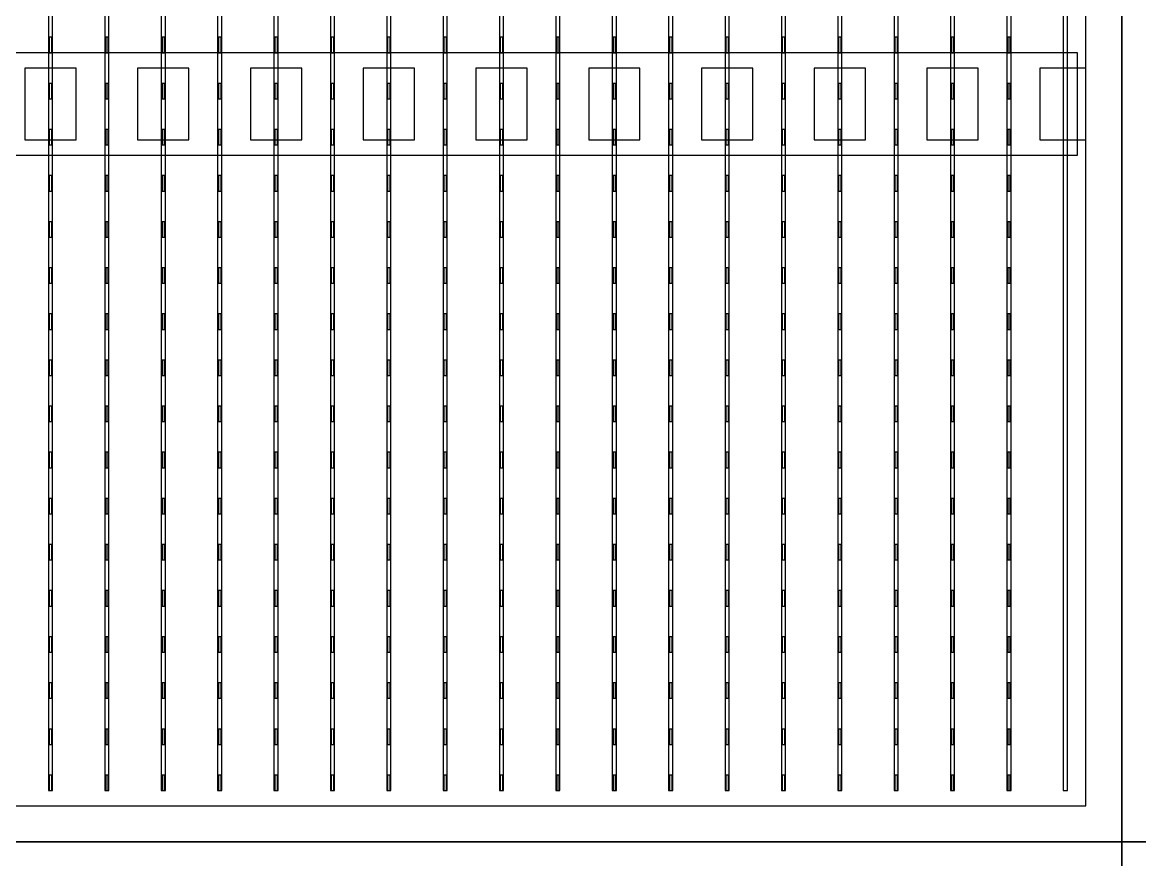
# Model space of a CAD drawing. Header units: millimetres. Extents: x -18 to 142, y -7 to 153.
# Drawn here: x 93.25 to 104.14, y 124.72 to 132.9 of the extents above; entities that cross this region are included whole.
import ezdxf

# ---------------------------------------------------------------- set-up
doc = ezdxf.new("R2010")
doc.units = ezdxf.units.MM
for name, color, linetype in [('BUSBARS', 3, 'Continuous'), ('CELLS', 5, 'Continuous'), ('CONTACT_PADS', 2, 'Continuous'), ('DICING', 4, 'Continuous'), ('FINGERS', 1, 'Continuous'), ('INSULATION', 2, 'Continuous')]:
    doc.layers.add(name, color=color, linetype=linetype)

msp = doc.modelspace()

# ---------------------------------------------------------------- linework, layer by layer
at = {"layer": 'BUSBARS'}
msp.add_lwpolyline([(103.54, 131.6), (103.54, 132.6), (83.5, 132.6), (83.5, 131.6), (103.54, 131.6)], close=True, dxfattribs=at)
at = {"layer": 'CELLS'}
for points in [[(103.97, 124.9), (103.97, 145.8), (83.07, 145.8), (83.07, 124.9), (103.97, 124.9)], [(124.87, 124.9), (124.87, 145.8), (103.97, 145.8), (103.97, 124.9), (124.87, 124.9)], [(103.97, 104), (103.97, 124.9), (83.07, 124.9), (83.07, 104), (103.97, 104)], [(124.87, 104), (124.87, 124.9), (103.97, 124.9), (103.97, 104), (124.87, 104)]]:
    msp.add_lwpolyline(points, close=True, dxfattribs=at)
at = {"layer": 'CONTACT_PADS'}
for points in [[(93.533, 132.6), (93.533, 132.75), (93.508, 132.75), (93.508, 132.6), (93.533, 132.6)], [(94.083, 132.6), (94.083, 132.75), (94.058, 132.75), (94.058, 132.6), (94.083, 132.6)], [(94.633, 132.6), (94.633, 132.75), (94.608, 132.75), (94.608, 132.6), (94.633, 132.6)], [(95.183, 132.6), (95.183, 132.75), (95.158, 132.75), (95.158, 132.6), (95.183, 132.6)], [(95.733, 132.6), (95.733, 132.75), (95.708, 132.75), (95.708, 132.6), (95.733, 132.6)], [(96.283, 132.6), (96.283, 132.75), (96.258, 132.75), (96.258, 132.6), (96.283, 132.6)], [(96.833, 132.6), (96.833, 132.75), (96.808, 132.75), (96.808, 132.6), (96.833, 132.6)], [(97.383, 132.6), (97.383, 132.75), (97.358, 132.75), (97.358, 132.6), (97.383, 132.6)], [(97.933, 132.6), (97.933, 132.75), (97.908, 132.75), (97.908, 132.6), (97.933, 132.6)], [(98.483, 132.6), (98.483, 132.75), (98.458, 132.75), (98.458, 132.6), (98.483, 132.6)], [(99.033, 132.6), (99.033, 132.75), (99.008, 132.75), (99.008, 132.6), (99.033, 132.6)], [(99.583, 132.6), (99.583, 132.75), (99.558, 132.75), (99.558, 132.6), (99.583, 132.6)], [(100.133, 132.6), (100.133, 132.75), (100.108, 132.75), (100.108, 132.6), (100.133, 132.6)], [(100.683, 132.6), (100.683, 132.75), (100.658, 132.75), (100.658, 132.6), (100.683, 132.6)], [(101.233, 132.6), (101.233, 132.75), (101.208, 132.75), (101.208, 132.6), (101.233, 132.6)], [(101.783, 132.6), (101.783, 132.75), (101.758, 132.75), (101.758, 132.6), (101.783, 132.6)], [(102.333, 132.6), (102.333, 132.75), (102.308, 132.75), (102.308, 132.6), (102.333, 132.6)], [(102.883, 132.6), (102.883, 132.75), (102.858, 132.75), (102.858, 132.6), (102.883, 132.6)], [(93.533, 132.15), (93.533, 132.3), (93.508, 132.3), (93.508, 132.15), (93.533, 132.15)], [(94.083, 132.15), (94.083, 132.3), (94.058, 132.3), (94.058, 132.15), (94.083, 132.15)], [(94.633, 132.15), (94.633, 132.3), (94.608, 132.3), (94.608, 132.15), (94.633, 132.15)], [(95.183, 132.15), (95.183, 132.3), (95.158, 132.3), (95.158, 132.15), (95.183, 132.15)], [(95.733, 132.15), (95.733, 132.3), (95.708, 132.3), (95.708, 132.15), (95.733, 132.15)], [(96.283, 132.15), (96.283, 132.3), (96.258, 132.3), (96.258, 132.15), (96.283, 132.15)], [(96.833, 132.15), (96.833, 132.3), (96.808, 132.3), (96.808, 132.15), (96.833, 132.15)], [(97.383, 132.15), (97.383, 132.3), (97.358, 132.3), (97.358, 132.15), (97.383, 132.15)], [(97.933, 132.15), (97.933, 132.3), (97.908, 132.3), (97.908, 132.15), (97.933, 132.15)], [(98.483, 132.15), (98.483, 132.3), (98.458, 132.3), (98.458, 132.15), (98.483, 132.15)], [(99.033, 132.15), (99.033, 132.3), (99.008, 132.3), (99.008, 132.15), (99.033, 132.15)], [(99.583, 132.15), (99.583, 132.3), (99.558, 132.3), (99.558, 132.15), (99.583, 132.15)], [(100.133, 132.15), (100.133, 132.3), (100.108, 132.3), (100.108, 132.15), (100.133, 132.15)], [(100.683, 132.15), (100.683, 132.3), (100.658, 132.3), (100.658, 132.15), (100.683, 132.15)], [(101.233, 132.15), (101.233, 132.3), (101.208, 132.3), (101.208, 132.15), (101.233, 132.15)], [(101.783, 132.15), (101.783, 132.3), (101.758, 132.3), (101.758, 132.15), (101.783, 132.15)], [(102.333, 132.15), (102.333, 132.3), (102.308, 132.3), (102.308, 132.15), (102.333, 132.15)], [(102.883, 132.15), (102.883, 132.3), (102.858, 132.3), (102.858, 132.15), (102.883, 132.15)], [(93.533, 131.7), (93.533, 131.85), (93.508, 131.85), (93.508, 131.7), (93.533, 131.7)], [(94.083, 131.7), (94.083, 131.85), (94.058, 131.85), (94.058, 131.7), (94.083, 131.7)], [(94.633, 131.7), (94.633, 131.85), (94.608, 131.85), (94.608, 131.7), (94.633, 131.7)], [(95.183, 131.7), (95.183, 131.85), (95.158, 131.85), (95.158, 131.7), (95.183, 131.7)], [(95.733, 131.7), (95.733, 131.85), (95.708, 131.85), (95.708, 131.7), (95.733, 131.7)], [(96.283, 131.7), (96.283, 131.85), (96.258, 131.85), (96.258, 131.7), (96.283, 131.7)], [(96.833, 131.7), (96.833, 131.85), (96.808, 131.85), (96.808, 131.7), (96.833, 131.7)], [(97.383, 131.7), (97.383, 131.85), (97.358, 131.85), (97.358, 131.7), (97.383, 131.7)], [(97.933, 131.7), (97.933, 131.85), (97.908, 131.85), (97.908, 131.7), (97.933, 131.7)], [(98.483, 131.7), (98.483, 131.85), (98.458, 131.85), (98.458, 131.7), (98.483, 131.7)], [(99.033, 131.7), (99.033, 131.85), (99.008, 131.85), (99.008, 131.7), (99.033, 131.7)], [(99.583, 131.7), (99.583, 131.85), (99.558, 131.85), (99.558, 131.7), (99.583, 131.7)], [(100.133, 131.7), (100.133, 131.85), (100.108, 131.85), (100.108, 131.7), (100.133, 131.7)], [(100.683, 131.7), (100.683, 131.85), (100.658, 131.85), (100.658, 131.7), (100.683, 131.7)], [(101.233, 131.7), (101.233, 131.85), (101.208, 131.85), (101.208, 131.7), (101.233, 131.7)], [(101.783, 131.7), (101.783, 131.85), (101.758, 131.85), (101.758, 131.7), (101.783, 131.7)], [(102.333, 131.7), (102.333, 131.85), (102.308, 131.85), (102.308, 131.7), (102.333, 131.7)], [(102.883, 131.7), (102.883, 131.85), (102.858, 131.85), (102.858, 131.7), (102.883, 131.7)], [(93.533, 131.25), (93.533, 131.4), (93.508, 131.4), (93.508, 131.25), (93.533, 131.25)], [(94.083, 131.25), (94.083, 131.4), (94.058, 131.4), (94.058, 131.25), (94.083, 131.25)], [(94.633, 131.25), (94.633, 131.4), (94.608, 131.4), (94.608, 131.25), (94.633, 131.25)], [(95.183, 131.25), (95.183, 131.4), (95.158, 131.4), (95.158, 131.25), (95.183, 131.25)], [(95.733, 131.25), (95.733, 131.4), (95.708, 131.4), (95.708, 131.25), (95.733, 131.25)], [(96.283, 131.25), (96.283, 131.4), (96.258, 131.4), (96.258, 131.25), (96.283, 131.25)], [(96.833, 131.25), (96.833, 131.4), (96.808, 131.4), (96.808, 131.25), (96.833, 131.25)], [(97.383, 131.25), (97.383, 131.4), (97.358, 131.4), (97.358, 131.25), (97.383, 131.25)], [(97.933, 131.25), (97.933, 131.4), (97.908, 131.4), (97.908, 131.25), (97.933, 131.25)], [(98.483, 131.25), (98.483, 131.4), (98.458, 131.4), (98.458, 131.25), (98.483, 131.25)], [(99.033, 131.25), (99.033, 131.4), (99.008, 131.4), (99.008, 131.25), (99.033, 131.25)], [(99.583, 131.25), (99.583, 131.4), (99.558, 131.4), (99.558, 131.25), (99.583, 131.25)], [(100.133, 131.25), (100.133, 131.4), (100.108, 131.4), (100.108, 131.25), (100.133, 131.25)], [(100.683, 131.25), (100.683, 131.4), (100.658, 131.4), (100.658, 131.25), (100.683, 131.25)], [(101.233, 131.25), (101.233, 131.4), (101.208, 131.4), (101.208, 131.25), (101.233, 131.25)], [(101.783, 131.25), (101.783, 131.4), (101.758, 131.4), (101.758, 131.25), (101.783, 131.25)], [(102.333, 131.25), (102.333, 131.4), (102.308, 131.4), (102.308, 131.25), (102.333, 131.25)], [(102.883, 131.25), (102.883, 131.4), (102.858, 131.4), (102.858, 131.25), (102.883, 131.25)], [(93.533, 130.8), (93.533, 130.95), (93.508, 130.95), (93.508, 130.8), (93.533, 130.8)], [(94.083, 130.8), (94.083, 130.95), (94.058, 130.95), (94.058, 130.8), (94.083, 130.8)], [(94.633, 130.8), (94.633, 130.95), (94.608, 130.95), (94.608, 130.8), (94.633, 130.8)], [(95.183, 130.8), (95.183, 130.95), (95.158, 130.95), (95.158, 130.8), (95.183, 130.8)], [(95.733, 130.8), (95.733, 130.95), (95.708, 130.95), (95.708, 130.8), (95.733, 130.8)], [(96.283, 130.8), (96.283, 130.95), (96.258, 130.95), (96.258, 130.8), (96.283, 130.8)], [(96.833, 130.8), (96.833, 130.95), (96.808, 130.95), (96.808, 130.8), (96.833, 130.8)], [(97.383, 130.8), (97.383, 130.95), (97.358, 130.95), (97.358, 130.8), (97.383, 130.8)], [(97.933, 130.8), (97.933, 130.95), (97.908, 130.95), (97.908, 130.8), (97.933, 130.8)], [(98.483, 130.8), (98.483, 130.95), (98.458, 130.95), (98.458, 130.8), (98.483, 130.8)], [(99.033, 130.8), (99.033, 130.95), (99.008, 130.95), (99.008, 130.8), (99.033, 130.8)], [(99.583, 130.8), (99.583, 130.95), (99.558, 130.95), (99.558, 130.8), (99.583, 130.8)], [(100.133, 130.8), (100.133, 130.95), (100.108, 130.95), (100.108, 130.8), (100.133, 130.8)], [(100.683, 130.8), (100.683, 130.95), (100.658, 130.95), (100.658, 130.8), (100.683, 130.8)], [(101.233, 130.8), (101.233, 130.95), (101.208, 130.95), (101.208, 130.8), (101.233, 130.8)], [(101.783, 130.8), (101.783, 130.95), (101.758, 130.95), (101.758, 130.8), (101.783, 130.8)], [(102.333, 130.8), (102.333, 130.95), (102.308, 130.95), (102.308, 130.8), (102.333, 130.8)], [(102.883, 130.8), (102.883, 130.95), (102.858, 130.95), (102.858, 130.8), (102.883, 130.8)], [(93.533, 130.35), (93.533, 130.5), (93.508, 130.5), (93.508, 130.35), (93.533, 130.35)], [(94.083, 130.35), (94.083, 130.5), (94.058, 130.5), (94.058, 130.35), (94.083, 130.35)], [(94.633, 130.35), (94.633, 130.5), (94.608, 130.5), (94.608, 130.35), (94.633, 130.35)], [(95.183, 130.35), (95.183, 130.5), (95.158, 130.5), (95.158, 130.35), (95.183, 130.35)], [(95.733, 130.35), (95.733, 130.5), (95.708, 130.5), (95.708, 130.35), (95.733, 130.35)], [(96.283, 130.35), (96.283, 130.5), (96.258, 130.5), (96.258, 130.35), (96.283, 130.35)], [(96.833, 130.35), (96.833, 130.5), (96.808, 130.5), (96.808, 130.35), (96.833, 130.35)], [(97.383, 130.35), (97.383, 130.5), (97.358, 130.5), (97.358, 130.35), (97.383, 130.35)], [(97.933, 130.35), (97.933, 130.5), (97.908, 130.5), (97.908, 130.35), (97.933, 130.35)], [(98.483, 130.35), (98.483, 130.5), (98.458, 130.5), (98.458, 130.35), (98.483, 130.35)], [(99.033, 130.35), (99.033, 130.5), (99.008, 130.5), (99.008, 130.35), (99.033, 130.35)], [(99.583, 130.35), (99.583, 130.5), (99.558, 130.5), (99.558, 130.35), (99.583, 130.35)], [(100.133, 130.35), (100.133, 130.5), (100.108, 130.5), (100.108, 130.35), (100.133, 130.35)], [(100.683, 130.35), (100.683, 130.5), (100.658, 130.5), (100.658, 130.35), (100.683, 130.35)], [(101.233, 130.35), (101.233, 130.5), (101.208, 130.5), (101.208, 130.35), (101.233, 130.35)], [(101.783, 130.35), (101.783, 130.5), (101.758, 130.5), (101.758, 130.35), (101.783, 130.35)], [(102.333, 130.35), (102.333, 130.5), (102.308, 130.5), (102.308, 130.35), (102.333, 130.35)], [(102.883, 130.35), (102.883, 130.5), (102.858, 130.5), (102.858, 130.35), (102.883, 130.35)], [(93.533, 129.9), (93.533, 130.05), (93.508, 130.05), (93.508, 129.9), (93.533, 129.9)], [(94.083, 129.9), (94.083, 130.05), (94.058, 130.05), (94.058, 129.9), (94.083, 129.9)], [(94.633, 129.9), (94.633, 130.05), (94.608, 130.05), (94.608, 129.9), (94.633, 129.9)], [(95.183, 129.9), (95.183, 130.05), (95.158, 130.05), (95.158, 129.9), (95.183, 129.9)], [(95.733, 129.9), (95.733, 130.05), (95.708, 130.05), (95.708, 129.9), (95.733, 129.9)], [(96.283, 129.9), (96.283, 130.05), (96.258, 130.05), (96.258, 129.9), (96.283, 129.9)], [(96.833, 129.9), (96.833, 130.05), (96.808, 130.05), (96.808, 129.9), (96.833, 129.9)], [(97.383, 129.9), (97.383, 130.05), (97.358, 130.05), (97.358, 129.9), (97.383, 129.9)], [(97.933, 129.9), (97.933, 130.05), (97.908, 130.05), (97.908, 129.9), (97.933, 129.9)], [(98.483, 129.9), (98.483, 130.05), (98.458, 130.05), (98.458, 129.9), (98.483, 129.9)], [(99.033, 129.9), (99.033, 130.05), (99.008, 130.05), (99.008, 129.9), (99.033, 129.9)], [(99.583, 129.9), (99.583, 130.05), (99.558, 130.05), (99.558, 129.9), (99.583, 129.9)], [(100.133, 129.9), (100.133, 130.05), (100.108, 130.05), (100.108, 129.9), (100.133, 129.9)], [(100.683, 129.9), (100.683, 130.05), (100.658, 130.05), (100.658, 129.9), (100.683, 129.9)], [(101.233, 129.9), (101.233, 130.05), (101.208, 130.05), (101.208, 129.9), (101.233, 129.9)], [(101.783, 129.9), (101.783, 130.05), (101.758, 130.05), (101.758, 129.9), (101.783, 129.9)], [(102.333, 129.9), (102.333, 130.05), (102.308, 130.05), (102.308, 129.9), (102.333, 129.9)], [(102.883, 129.9), (102.883, 130.05), (102.858, 130.05), (102.858, 129.9), (102.883, 129.9)], [(93.533, 129.45), (93.533, 129.6), (93.508, 129.6), (93.508, 129.45), (93.533, 129.45)], [(94.083, 129.45), (94.083, 129.6), (94.058, 129.6), (94.058, 129.45), (94.083, 129.45)], [(94.633, 129.45), (94.633, 129.6), (94.608, 129.6), (94.608, 129.45), (94.633, 129.45)], [(95.183, 129.45), (95.183, 129.6), (95.158, 129.6), (95.158, 129.45), (95.183, 129.45)], [(95.733, 129.45), (95.733, 129.6), (95.708, 129.6), (95.708, 129.45), (95.733, 129.45)], [(96.283, 129.45), (96.283, 129.6), (96.258, 129.6), (96.258, 129.45), (96.283, 129.45)], [(96.833, 129.45), (96.833, 129.6), (96.808, 129.6), (96.808, 129.45), (96.833, 129.45)], [(97.383, 129.45), (97.383, 129.6), (97.358, 129.6), (97.358, 129.45), (97.383, 129.45)], [(97.933, 129.45), (97.933, 129.6), (97.908, 129.6), (97.908, 129.45), (97.933, 129.45)], [(98.483, 129.45), (98.483, 129.6), (98.458, 129.6), (98.458, 129.45), (98.483, 129.45)], [(99.033, 129.45), (99.033, 129.6), (99.008, 129.6), (99.008, 129.45), (99.033, 129.45)], [(99.583, 129.45), (99.583, 129.6), (99.558, 129.6), (99.558, 129.45), (99.583, 129.45)], [(100.133, 129.45), (100.133, 129.6), (100.108, 129.6), (100.108, 129.45), (100.133, 129.45)], [(100.683, 129.45), (100.683, 129.6), (100.658, 129.6), (100.658, 129.45), (100.683, 129.45)], [(101.233, 129.45), (101.233, 129.6), (101.208, 129.6), (101.208, 129.45), (101.233, 129.45)], [(101.783, 129.45), (101.783, 129.6), (101.758, 129.6), (101.758, 129.45), (101.783, 129.45)], [(102.333, 129.45), (102.333, 129.6), (102.308, 129.6), (102.308, 129.45), (102.333, 129.45)], [(102.883, 129.45), (102.883, 129.6), (102.858, 129.6), (102.858, 129.45), (102.883, 129.45)], [(93.533, 129), (93.533, 129.15), (93.508, 129.15), (93.508, 129), (93.533, 129)], [(94.083, 129), (94.083, 129.15), (94.058, 129.15), (94.058, 129), (94.083, 129)], [(94.633, 129), (94.633, 129.15), (94.608, 129.15), (94.608, 129), (94.633, 129)], [(95.183, 129), (95.183, 129.15), (95.158, 129.15), (95.158, 129), (95.183, 129)], [(95.733, 129), (95.733, 129.15), (95.708, 129.15), (95.708, 129), (95.733, 129)], [(96.283, 129), (96.283, 129.15), (96.258, 129.15), (96.258, 129), (96.283, 129)], [(96.833, 129), (96.833, 129.15), (96.808, 129.15), (96.808, 129), (96.833, 129)], [(97.383, 129), (97.383, 129.15), (97.358, 129.15), (97.358, 129), (97.383, 129)], [(97.933, 129), (97.933, 129.15), (97.908, 129.15), (97.908, 129), (97.933, 129)], [(98.483, 129), (98.483, 129.15), (98.458, 129.15), (98.458, 129), (98.483, 129)], [(99.033, 129), (99.033, 129.15), (99.008, 129.15), (99.008, 129), (99.033, 129)], [(99.583, 129), (99.583, 129.15), (99.558, 129.15), (99.558, 129), (99.583, 129)], [(100.133, 129), (100.133, 129.15), (100.108, 129.15), (100.108, 129), (100.133, 129)], [(100.683, 129), (100.683, 129.15), (100.658, 129.15), (100.658, 129), (100.683, 129)], [(101.233, 129), (101.233, 129.15), (101.208, 129.15), (101.208, 129), (101.233, 129)], [(101.783, 129), (101.783, 129.15), (101.758, 129.15), (101.758, 129), (101.783, 129)], [(102.333, 129), (102.333, 129.15), (102.308, 129.15), (102.308, 129), (102.333, 129)], [(102.883, 129), (102.883, 129.15), (102.858, 129.15), (102.858, 129), (102.883, 129)], [(93.533, 128.55), (93.533, 128.7), (93.508, 128.7), (93.508, 128.55), (93.533, 128.55)], [(94.083, 128.55), (94.083, 128.7), (94.058, 128.7), (94.058, 128.55), (94.083, 128.55)], [(94.633, 128.55), (94.633, 128.7), (94.608, 128.7), (94.608, 128.55), (94.633, 128.55)], [(95.183, 128.55), (95.183, 128.7), (95.158, 128.7), (95.158, 128.55), (95.183, 128.55)], [(95.733, 128.55), (95.733, 128.7), (95.708, 128.7), (95.708, 128.55), (95.733, 128.55)], [(96.283, 128.55), (96.283, 128.7), (96.258, 128.7), (96.258, 128.55), (96.283, 128.55)], [(96.833, 128.55), (96.833, 128.7), (96.808, 128.7), (96.808, 128.55), (96.833, 128.55)], [(97.383, 128.55), (97.383, 128.7), (97.358, 128.7), (97.358, 128.55), (97.383, 128.55)], [(97.933, 128.55), (97.933, 128.7), (97.908, 128.7), (97.908, 128.55), (97.933, 128.55)], [(98.483, 128.55), (98.483, 128.7), (98.458, 128.7), (98.458, 128.55), (98.483, 128.55)], [(99.033, 128.55), (99.033, 128.7), (99.008, 128.7), (99.008, 128.55), (99.033, 128.55)], [(99.583, 128.55), (99.583, 128.7), (99.558, 128.7), (99.558, 128.55), (99.583, 128.55)], [(100.133, 128.55), (100.133, 128.7), (100.108, 128.7), (100.108, 128.55), (100.133, 128.55)], [(100.683, 128.55), (100.683, 128.7), (100.658, 128.7), (100.658, 128.55), (100.683, 128.55)], [(101.233, 128.55), (101.233, 128.7), (101.208, 128.7), (101.208, 128.55), (101.233, 128.55)], [(101.783, 128.55), (101.783, 128.7), (101.758, 128.7), (101.758, 128.55), (101.783, 128.55)], [(102.333, 128.55), (102.333, 128.7), (102.308, 128.7), (102.308, 128.55), (102.333, 128.55)], [(102.883, 128.55), (102.883, 128.7), (102.858, 128.7), (102.858, 128.55), (102.883, 128.55)], [(93.533, 128.1), (93.533, 128.25), (93.508, 128.25), (93.508, 128.1), (93.533, 128.1)], [(94.083, 128.1), (94.083, 128.25), (94.058, 128.25), (94.058, 128.1), (94.083, 128.1)], [(94.633, 128.1), (94.633, 128.25), (94.608, 128.25), (94.608, 128.1), (94.633, 128.1)], [(95.183, 128.1), (95.183, 128.25), (95.158, 128.25), (95.158, 128.1), (95.183, 128.1)], [(95.733, 128.1), (95.733, 128.25), (95.708, 128.25), (95.708, 128.1), (95.733, 128.1)], [(96.283, 128.1), (96.283, 128.25), (96.258, 128.25), (96.258, 128.1), (96.283, 128.1)], [(96.833, 128.1), (96.833, 128.25), (96.808, 128.25), (96.808, 128.1), (96.833, 128.1)], [(97.383, 128.1), (97.383, 128.25), (97.358, 128.25), (97.358, 128.1), (97.383, 128.1)], [(97.933, 128.1), (97.933, 128.25), (97.908, 128.25), (97.908, 128.1), (97.933, 128.1)], [(98.483, 128.1), (98.483, 128.25), (98.458, 128.25), (98.458, 128.1), (98.483, 128.1)], [(99.033, 128.1), (99.033, 128.25), (99.008, 128.25), (99.008, 128.1), (99.033, 128.1)], [(99.583, 128.1), (99.583, 128.25), (99.558, 128.25), (99.558, 128.1), (99.583, 128.1)], [(100.133, 128.1), (100.133, 128.25), (100.108, 128.25), (100.108, 128.1), (100.133, 128.1)], [(100.683, 128.1), (100.683, 128.25), (100.658, 128.25), (100.658, 128.1), (100.683, 128.1)], [(101.233, 128.1), (101.233, 128.25), (101.208, 128.25), (101.208, 128.1), (101.233, 128.1)], [(101.783, 128.1), (101.783, 128.25), (101.758, 128.25), (101.758, 128.1), (101.783, 128.1)], [(102.333, 128.1), (102.333, 128.25), (102.308, 128.25), (102.308, 128.1), (102.333, 128.1)], [(102.883, 128.1), (102.883, 128.25), (102.858, 128.25), (102.858, 128.1), (102.883, 128.1)], [(93.533, 127.65), (93.533, 127.8), (93.508, 127.8), (93.508, 127.65), (93.533, 127.65)], [(94.083, 127.65), (94.083, 127.8), (94.058, 127.8), (94.058, 127.65), (94.083, 127.65)], [(94.633, 127.65), (94.633, 127.8), (94.608, 127.8), (94.608, 127.65), (94.633, 127.65)], [(95.183, 127.65), (95.183, 127.8), (95.158, 127.8), (95.158, 127.65), (95.183, 127.65)], [(95.733, 127.65), (95.733, 127.8), (95.708, 127.8), (95.708, 127.65), (95.733, 127.65)], [(96.283, 127.65), (96.283, 127.8), (96.258, 127.8), (96.258, 127.65), (96.283, 127.65)], [(96.833, 127.65), (96.833, 127.8), (96.808, 127.8), (96.808, 127.65), (96.833, 127.65)], [(97.383, 127.65), (97.383, 127.8), (97.358, 127.8), (97.358, 127.65), (97.383, 127.65)], [(97.933, 127.65), (97.933, 127.8), (97.908, 127.8), (97.908, 127.65), (97.933, 127.65)], [(98.483, 127.65), (98.483, 127.8), (98.458, 127.8), (98.458, 127.65), (98.483, 127.65)], [(99.033, 127.65), (99.033, 127.8), (99.008, 127.8), (99.008, 127.65), (99.033, 127.65)], [(99.583, 127.65), (99.583, 127.8), (99.558, 127.8), (99.558, 127.65), (99.583, 127.65)], [(100.133, 127.65), (100.133, 127.8), (100.108, 127.8), (100.108, 127.65), (100.133, 127.65)], [(100.683, 127.65), (100.683, 127.8), (100.658, 127.8), (100.658, 127.65), (100.683, 127.65)], [(101.233, 127.65), (101.233, 127.8), (101.208, 127.8), (101.208, 127.65), (101.233, 127.65)], [(101.783, 127.65), (101.783, 127.8), (101.758, 127.8), (101.758, 127.65), (101.783, 127.65)], [(102.333, 127.65), (102.333, 127.8), (102.308, 127.8), (102.308, 127.65), (102.333, 127.65)], [(102.883, 127.65), (102.883, 127.8), (102.858, 127.8), (102.858, 127.65), (102.883, 127.65)], [(93.533, 127.2), (93.533, 127.35), (93.508, 127.35), (93.508, 127.2), (93.533, 127.2)], [(94.083, 127.2), (94.083, 127.35), (94.058, 127.35), (94.058, 127.2), (94.083, 127.2)], [(94.633, 127.2), (94.633, 127.35), (94.608, 127.35), (94.608, 127.2), (94.633, 127.2)], [(95.183, 127.2), (95.183, 127.35), (95.158, 127.35), (95.158, 127.2), (95.183, 127.2)], [(95.733, 127.2), (95.733, 127.35), (95.708, 127.35), (95.708, 127.2), (95.733, 127.2)], [(96.283, 127.2), (96.283, 127.35), (96.258, 127.35), (96.258, 127.2), (96.283, 127.2)], [(96.833, 127.2), (96.833, 127.35), (96.808, 127.35), (96.808, 127.2), (96.833, 127.2)], [(97.383, 127.2), (97.383, 127.35), (97.358, 127.35), (97.358, 127.2), (97.383, 127.2)], [(97.933, 127.2), (97.933, 127.35), (97.908, 127.35), (97.908, 127.2), (97.933, 127.2)], [(98.483, 127.2), (98.483, 127.35), (98.458, 127.35), (98.458, 127.2), (98.483, 127.2)], [(99.033, 127.2), (99.033, 127.35), (99.008, 127.35), (99.008, 127.2), (99.033, 127.2)], [(99.583, 127.2), (99.583, 127.35), (99.558, 127.35), (99.558, 127.2), (99.583, 127.2)], [(100.133, 127.2), (100.133, 127.35), (100.108, 127.35), (100.108, 127.2), (100.133, 127.2)], [(100.683, 127.2), (100.683, 127.35), (100.658, 127.35), (100.658, 127.2), (100.683, 127.2)], [(101.233, 127.2), (101.233, 127.35), (101.208, 127.35), (101.208, 127.2), (101.233, 127.2)], [(101.783, 127.2), (101.783, 127.35), (101.758, 127.35), (101.758, 127.2), (101.783, 127.2)], [(102.333, 127.2), (102.333, 127.35), (102.308, 127.35), (102.308, 127.2), (102.333, 127.2)], [(102.883, 127.2), (102.883, 127.35), (102.858, 127.35), (102.858, 127.2), (102.883, 127.2)], [(93.533, 126.75), (93.533, 126.9), (93.508, 126.9), (93.508, 126.75), (93.533, 126.75)], [(94.083, 126.75), (94.083, 126.9), (94.058, 126.9), (94.058, 126.75), (94.083, 126.75)], [(94.633, 126.75), (94.633, 126.9), (94.608, 126.9), (94.608, 126.75), (94.633, 126.75)], [(95.183, 126.75), (95.183, 126.9), (95.158, 126.9), (95.158, 126.75), (95.183, 126.75)], [(95.733, 126.75), (95.733, 126.9), (95.708, 126.9), (95.708, 126.75), (95.733, 126.75)], [(96.283, 126.75), (96.283, 126.9), (96.258, 126.9), (96.258, 126.75), (96.283, 126.75)], [(96.833, 126.75), (96.833, 126.9), (96.808, 126.9), (96.808, 126.75), (96.833, 126.75)], [(97.383, 126.75), (97.383, 126.9), (97.358, 126.9), (97.358, 126.75), (97.383, 126.75)], [(97.933, 126.75), (97.933, 126.9), (97.908, 126.9), (97.908, 126.75), (97.933, 126.75)], [(98.483, 126.75), (98.483, 126.9), (98.458, 126.9), (98.458, 126.75), (98.483, 126.75)], [(99.033, 126.75), (99.033, 126.9), (99.008, 126.9), (99.008, 126.75), (99.033, 126.75)], [(99.583, 126.75), (99.583, 126.9), (99.558, 126.9), (99.558, 126.75), (99.583, 126.75)], [(100.133, 126.75), (100.133, 126.9), (100.108, 126.9), (100.108, 126.75), (100.133, 126.75)], [(100.683, 126.75), (100.683, 126.9), (100.658, 126.9), (100.658, 126.75), (100.683, 126.75)], [(101.233, 126.75), (101.233, 126.9), (101.208, 126.9), (101.208, 126.75), (101.233, 126.75)], [(101.783, 126.75), (101.783, 126.9), (101.758, 126.9), (101.758, 126.75), (101.783, 126.75)], [(102.333, 126.75), (102.333, 126.9), (102.308, 126.9), (102.308, 126.75), (102.333, 126.75)], [(102.883, 126.75), (102.883, 126.9), (102.858, 126.9), (102.858, 126.75), (102.883, 126.75)], [(93.533, 126.3), (93.533, 126.45), (93.508, 126.45), (93.508, 126.3), (93.533, 126.3)], [(94.083, 126.3), (94.083, 126.45), (94.058, 126.45), (94.058, 126.3), (94.083, 126.3)], [(94.633, 126.3), (94.633, 126.45), (94.608, 126.45), (94.608, 126.3), (94.633, 126.3)], [(95.183, 126.3), (95.183, 126.45), (95.158, 126.45), (95.158, 126.3), (95.183, 126.3)], [(95.733, 126.3), (95.733, 126.45), (95.708, 126.45), (95.708, 126.3), (95.733, 126.3)], [(96.283, 126.3), (96.283, 126.45), (96.258, 126.45), (96.258, 126.3), (96.283, 126.3)], [(96.833, 126.3), (96.833, 126.45), (96.808, 126.45), (96.808, 126.3), (96.833, 126.3)], [(97.383, 126.3), (97.383, 126.45), (97.358, 126.45), (97.358, 126.3), (97.383, 126.3)], [(97.933, 126.3), (97.933, 126.45), (97.908, 126.45), (97.908, 126.3), (97.933, 126.3)], [(98.483, 126.3), (98.483, 126.45), (98.458, 126.45), (98.458, 126.3), (98.483, 126.3)], [(99.033, 126.3), (99.033, 126.45), (99.008, 126.45), (99.008, 126.3), (99.033, 126.3)], [(99.583, 126.3), (99.583, 126.45), (99.558, 126.45), (99.558, 126.3), (99.583, 126.3)], [(100.133, 126.3), (100.133, 126.45), (100.108, 126.45), (100.108, 126.3), (100.133, 126.3)], [(100.683, 126.3), (100.683, 126.45), (100.658, 126.45), (100.658, 126.3), (100.683, 126.3)], [(101.233, 126.3), (101.233, 126.45), (101.208, 126.45), (101.208, 126.3), (101.233, 126.3)], [(101.783, 126.3), (101.783, 126.45), (101.758, 126.45), (101.758, 126.3), (101.783, 126.3)], [(102.333, 126.3), (102.333, 126.45), (102.308, 126.45), (102.308, 126.3), (102.333, 126.3)], [(102.883, 126.3), (102.883, 126.45), (102.858, 126.45), (102.858, 126.3), (102.883, 126.3)], [(93.533, 125.85), (93.533, 126), (93.508, 126), (93.508, 125.85), (93.533, 125.85)], [(94.083, 125.85), (94.083, 126), (94.058, 126), (94.058, 125.85), (94.083, 125.85)], [(94.633, 125.85), (94.633, 126), (94.608, 126), (94.608, 125.85), (94.633, 125.85)], [(95.183, 125.85), (95.183, 126), (95.158, 126), (95.158, 125.85), (95.183, 125.85)], [(95.733, 125.85), (95.733, 126), (95.708, 126), (95.708, 125.85), (95.733, 125.85)], [(96.283, 125.85), (96.283, 126), (96.258, 126), (96.258, 125.85), (96.283, 125.85)], [(96.833, 125.85), (96.833, 126), (96.808, 126), (96.808, 125.85), (96.833, 125.85)], [(97.383, 125.85), (97.383, 126), (97.358, 126), (97.358, 125.85), (97.383, 125.85)], [(97.933, 125.85), (97.933, 126), (97.908, 126), (97.908, 125.85), (97.933, 125.85)], [(98.483, 125.85), (98.483, 126), (98.458, 126), (98.458, 125.85), (98.483, 125.85)], [(99.033, 125.85), (99.033, 126), (99.008, 126), (99.008, 125.85), (99.033, 125.85)], [(99.583, 125.85), (99.583, 126), (99.558, 126), (99.558, 125.85), (99.583, 125.85)], [(100.133, 125.85), (100.133, 126), (100.108, 126), (100.108, 125.85), (100.133, 125.85)], [(100.683, 125.85), (100.683, 126), (100.658, 126), (100.658, 125.85), (100.683, 125.85)], [(101.233, 125.85), (101.233, 126), (101.208, 126), (101.208, 125.85), (101.233, 125.85)], [(101.783, 125.85), (101.783, 126), (101.758, 126), (101.758, 125.85), (101.783, 125.85)], [(102.333, 125.85), (102.333, 126), (102.308, 126), (102.308, 125.85), (102.333, 125.85)], [(102.883, 125.85), (102.883, 126), (102.858, 126), (102.858, 125.85), (102.883, 125.85)], [(93.533, 125.4), (93.533, 125.55), (93.508, 125.55), (93.508, 125.4), (93.533, 125.4)], [(94.083, 125.4), (94.083, 125.55), (94.058, 125.55), (94.058, 125.4), (94.083, 125.4)], [(94.633, 125.4), (94.633, 125.55), (94.608, 125.55), (94.608, 125.4), (94.633, 125.4)], [(95.183, 125.4), (95.183, 125.55), (95.158, 125.55), (95.158, 125.4), (95.183, 125.4)], [(95.733, 125.4), (95.733, 125.55), (95.708, 125.55), (95.708, 125.4), (95.733, 125.4)], [(96.283, 125.4), (96.283, 125.55), (96.258, 125.55), (96.258, 125.4), (96.283, 125.4)], [(96.833, 125.4), (96.833, 125.55), (96.808, 125.55), (96.808, 125.4), (96.833, 125.4)], [(97.383, 125.4), (97.383, 125.55), (97.358, 125.55), (97.358, 125.4), (97.383, 125.4)], [(97.933, 125.4), (97.933, 125.55), (97.908, 125.55), (97.908, 125.4), (97.933, 125.4)], [(98.483, 125.4), (98.483, 125.55), (98.458, 125.55), (98.458, 125.4), (98.483, 125.4)], [(99.033, 125.4), (99.033, 125.55), (99.008, 125.55), (99.008, 125.4), (99.033, 125.4)], [(99.583, 125.4), (99.583, 125.55), (99.558, 125.55), (99.558, 125.4), (99.583, 125.4)], [(100.133, 125.4), (100.133, 125.55), (100.108, 125.55), (100.108, 125.4), (100.133, 125.4)], [(100.683, 125.4), (100.683, 125.55), (100.658, 125.55), (100.658, 125.4), (100.683, 125.4)], [(101.233, 125.4), (101.233, 125.55), (101.208, 125.55), (101.208, 125.4), (101.233, 125.4)], [(101.783, 125.4), (101.783, 125.55), (101.758, 125.55), (101.758, 125.4), (101.783, 125.4)], [(102.333, 125.4), (102.333, 125.55), (102.308, 125.55), (102.308, 125.4), (102.333, 125.4)], [(102.883, 125.4), (102.883, 125.55), (102.858, 125.55), (102.858, 125.4), (102.883, 125.4)]]:
    msp.add_lwpolyline(points, close=True, dxfattribs=at)
at = {"layer": 'DICING'}
for p, q in [((103.97, -7.35), (103.97, 152.65)), ((103.97, -7.35), (103.97, 152.65)), ((103.97, -7.35), (103.97, 152.65)), ((103.97, -7.35), (103.97, 152.65)), ((103.97, -7.35), (103.97, 152.65)), ((103.97, -7.35), (103.97, 152.65)), ((103.97, -7.35), (103.97, 131.75)), ((103.97, -7.35), (103.97, 131.75)), ((103.97, -7.35), (103.97, 131.75)), ((103.97, -7.35), (103.97, 131.75)), ((103.97, -7.35), (103.97, 131.75)), ((103.97, -7.35), (103.97, 131.75)), ((-17.83, 124.9), (142.17, 124.9)), ((-17.83, 124.9), (142.17, 124.9)), ((-17.83, 124.9), (142.17, 124.9)), ((-17.83, 124.9), (142.17, 124.9)), ((-17.83, 124.9), (142.17, 124.9)), ((-17.83, 124.9), (142.17, 124.9)), ((-17.83, 124.9), (142.17, 124.9)), ((-17.83, 124.9), (142.17, 124.9)), ((-17.83, 124.9), (142.17, 124.9)), ((-17.83, 124.9), (142.17, 124.9)), ((-17.83, 124.9), (142.17, 124.9)), ((-17.83, 124.9), (142.17, 124.9)), ((-17.83, 124.9), (142.17, 124.9)), ((-17.83, 124.9), (142.17, 124.9)), ((-17.83, 124.9), (142.17, 124.9)), ((-17.83, 124.9), (142.17, 124.9)), ((-17.83, 124.9), (142.17, 124.9)), ((-17.83, 124.9), (142.17, 124.9))]:
    msp.add_line(p, q, dxfattribs=at)
at = {"layer": 'FINGERS'}
for points in [[(93.54, 125.4), (93.54, 145.3), (93.5, 145.3), (93.5, 125.4), (93.54, 125.4)], [(94.09, 125.4), (94.09, 145.3), (94.05, 145.3), (94.05, 125.4), (94.09, 125.4)], [(94.64, 125.4), (94.64, 145.3), (94.6, 145.3), (94.6, 125.4), (94.64, 125.4)], [(95.19, 125.4), (95.19, 145.3), (95.15, 145.3), (95.15, 125.4), (95.19, 125.4)], [(95.74, 125.4), (95.74, 145.3), (95.7, 145.3), (95.7, 125.4), (95.74, 125.4)], [(96.29, 125.4), (96.29, 145.3), (96.25, 145.3), (96.25, 125.4), (96.29, 125.4)], [(96.84, 125.4), (96.84, 145.3), (96.8, 145.3), (96.8, 125.4), (96.84, 125.4)], [(97.39, 125.4), (97.39, 145.3), (97.35, 145.3), (97.35, 125.4), (97.39, 125.4)], [(97.94, 125.4), (97.94, 145.3), (97.9, 145.3), (97.9, 125.4), (97.94, 125.4)], [(98.49, 125.4), (98.49, 145.3), (98.45, 145.3), (98.45, 125.4), (98.49, 125.4)], [(99.04, 125.4), (99.04, 145.3), (99, 145.3), (99, 125.4), (99.04, 125.4)], [(99.59, 125.4), (99.59, 145.3), (99.55, 145.3), (99.55, 125.4), (99.59, 125.4)], [(100.14, 125.4), (100.14, 145.3), (100.1, 145.3), (100.1, 125.4), (100.14, 125.4)], [(100.69, 125.4), (100.69, 145.3), (100.65, 145.3), (100.65, 125.4), (100.69, 125.4)], [(101.24, 125.4), (101.24, 145.3), (101.2, 145.3), (101.2, 125.4), (101.24, 125.4)], [(101.79, 125.4), (101.79, 145.3), (101.75, 145.3), (101.75, 125.4), (101.79, 125.4)], [(102.34, 125.4), (102.34, 145.3), (102.3, 145.3), (102.3, 125.4), (102.34, 125.4)], [(102.89, 125.4), (102.89, 145.3), (102.85, 145.3), (102.85, 125.4), (102.89, 125.4)], [(103.44, 125.4), (103.44, 145.3), (103.4, 145.3), (103.4, 125.4), (103.44, 125.4)]]:
    msp.add_lwpolyline(points, close=True, dxfattribs=at)
at = {"layer": 'INSULATION'}
for points in [[(103.62, 125.25), (103.62, 145.45), (83.42, 145.45), (83.42, 125.25), (103.62, 125.25)], [(93.77, 131.75), (93.77, 132.45), (93.27, 132.45), (93.27, 131.75), (93.77, 131.75)], [(94.87, 131.75), (94.87, 132.45), (94.37, 132.45), (94.37, 131.75), (94.87, 131.75)], [(95.97, 131.75), (95.97, 132.45), (95.47, 132.45), (95.47, 131.75), (95.97, 131.75)], [(97.07, 131.75), (97.07, 132.45), (96.57, 132.45), (96.57, 131.75), (97.07, 131.75)], [(98.17, 131.75), (98.17, 132.45), (97.67, 132.45), (97.67, 131.75), (98.17, 131.75)], [(99.27, 131.75), (99.27, 132.45), (98.77, 132.45), (98.77, 131.75), (99.27, 131.75)], [(100.37, 131.75), (100.37, 132.45), (99.87, 132.45), (99.87, 131.75), (100.37, 131.75)], [(101.47, 131.75), (101.47, 132.45), (100.97, 132.45), (100.97, 131.75), (101.47, 131.75)], [(102.57, 131.75), (102.57, 132.45), (102.07, 132.45), (102.07, 131.75), (102.57, 131.75)], [(103.62, 131.75), (103.62, 132.45), (103.17, 132.45), (103.17, 131.75), (103.62, 131.75)]]:
    msp.add_lwpolyline(points, close=True, dxfattribs=at)

doc.saveas('drawing.dxf')
